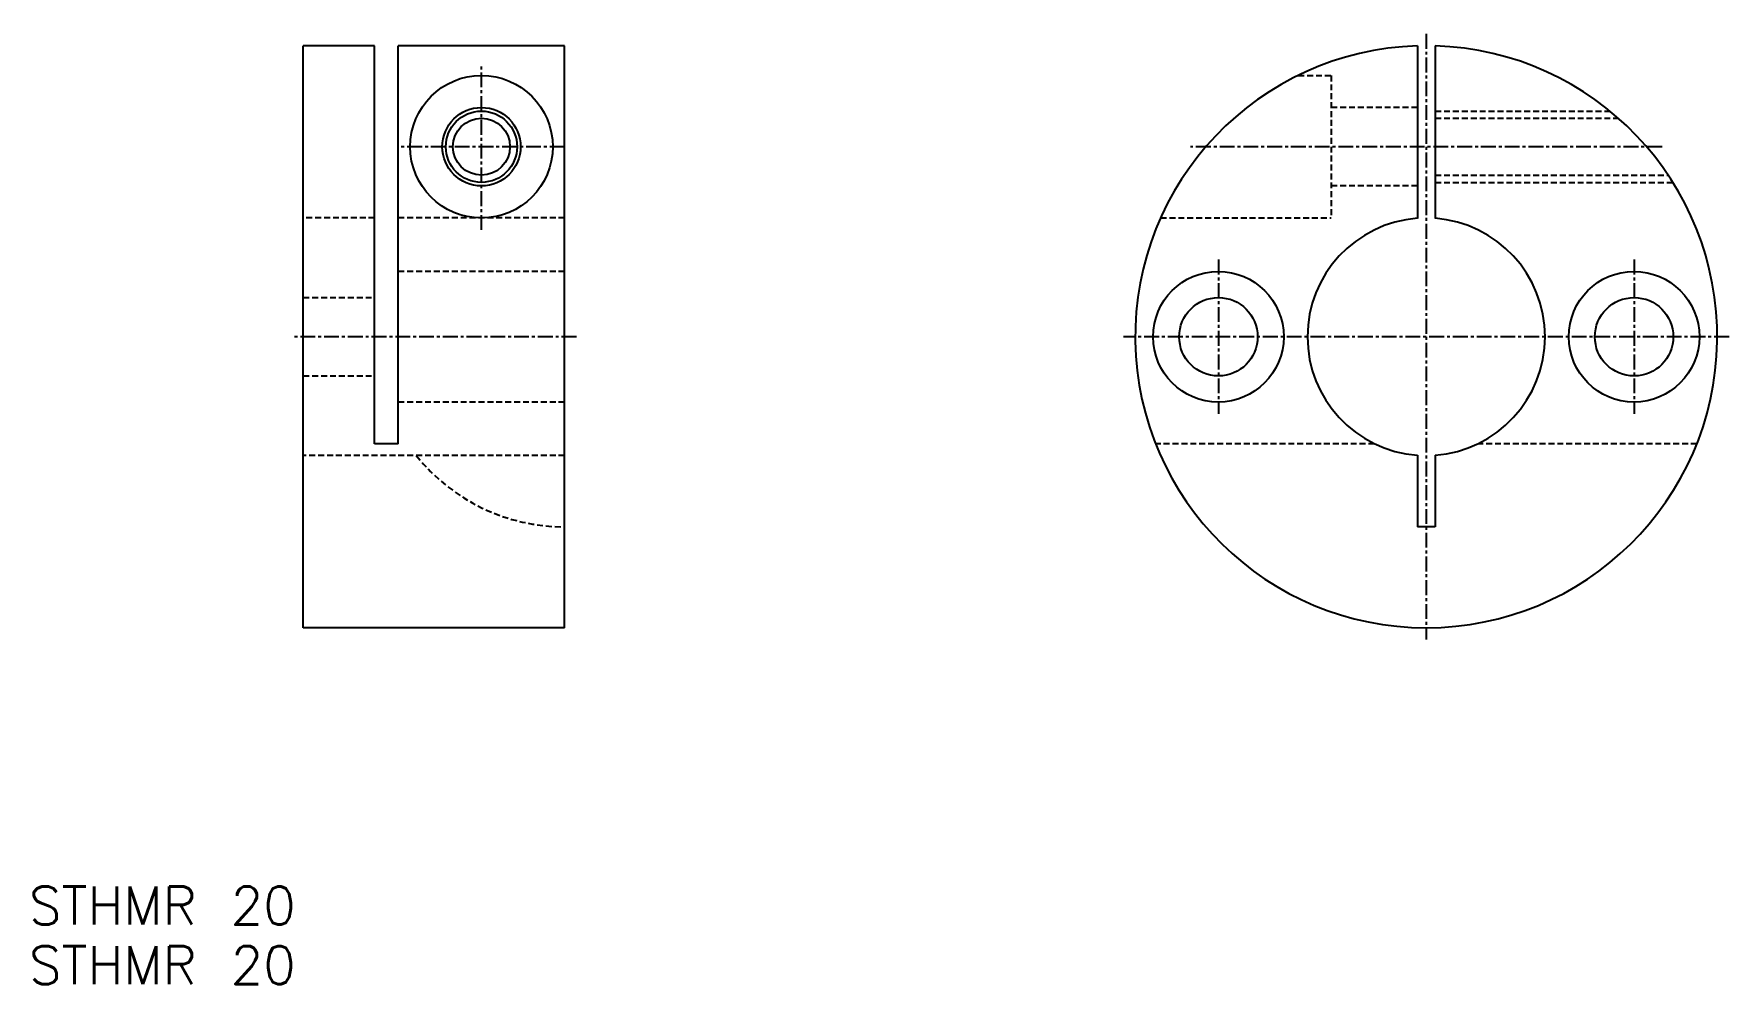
# Model space of a CAD drawing. Extents: x 105 to 248, y -167 to -87.
import ezdxf

# ---------------------------------------------------------------- set-up
doc = ezdxf.new("R2010")
doc.units = 0
doc.linetypes.add('CENTER', pattern=[2, 1.25, -0.25, 0.25, -0.25])
doc.linetypes.add('DASHED', pattern=[0.75, 0.5, -0.25])
doc.layers.get('0').update_dxf_attribs({"linetype": 'CONTINUOUS'})
doc.layers.add('CENTER', color=1, linetype='CENTER')
doc.styles.get("Standard").update_dxf_attribs({"font": 'txt.shx', "bigfont": 'bigfont.shx'})

msp = doc.modelspace()

# ---------------------------------------------------------------- linework, layer by layer
at = {"color": 7, "linetype": 'CONTINUOUS'}
for p, q in [((127.98, -137.31), (127.98, -88.31)), ((133.98, -88.31), (127.98, -88.31)), ((133.98, -121.81), (133.98, -88.31)), ((135.98, -121.81), (135.98, -88.31)), ((149.98, -88.31), (135.98, -88.31)), ((149.98, -137.31), (149.98, -88.31)), ((221.78, -88.33), (221.78, -102.84)), ((223.28, -88.33), (223.28, -102.84)), ((135.98, -121.81), (133.98, -121.81)), ((221.78, -122.79), (221.78, -128.81)), ((223.28, -122.79), (223.28, -128.81)), ((223.28, -128.81), (221.78, -128.81)), ((149.98, -137.31), (127.98, -137.31))]:
    msp.add_line(p, q, dxfattribs=at)
at = {"color": 3, "linetype": 'DASHED'}
for p, q in [((211.75, -90.81), (214.53, -90.81)), ((214.53, -90.81), (214.53, -102.81)), ((221.78, -93.51), (214.53, -93.51)), ((223.28, -93.81), (238, -93.81)), ((223.28, -94.41), (238.71, -94.41)), ((223.28, -99.21), (242.91, -99.21)), ((223.28, -99.81), (243.3, -99.81)), ((221.78, -100.11), (214.53, -100.11)), ((133.98, -102.81), (127.98, -102.81)), ((149.98, -102.81), (135.98, -102.81)), ((200.16, -102.81), (214.53, -102.81)), ((149.98, -107.31), (135.98, -107.31)), ((127.98, -109.51), (133.98, -109.51)), ((127.98, -116.11), (133.98, -116.11)), ((149.98, -118.31), (135.98, -118.31)), ((218.17, -121.81), (199.74, -121.81)), ((245.32, -121.81), (226.89, -121.81)), ((149.98, -122.81), (127.98, -122.81))]:
    msp.add_line(p, q, dxfattribs=at)
at = {"color": 7, "linetype": 'CONTINUOUS'}
for centre, radius in [((142.98, -96.81), 6), ((142.98, -96.81), 3.3), ((142.98, -96.81), 2.4), ((205.03, -112.81), 5.5), ((240.03, -112.81), 5.5), ((205.03, -112.81), 3.3), ((240.03, -112.81), 3.3)]:
    msp.add_circle(centre, radius, dxfattribs=at)
at = {"color": 3, "linetype": 'CONTINUOUS'}
msp.add_circle((142.98, -96.81), 3, dxfattribs=at)
at = {"color": 7, "linetype": 'CONTINUOUS'}
for radius, start, end in [(24.5, 91.7542, 88.2458), (10, 94.3012, 265.6988), (10, 274.3012, 85.6988)]:
    msp.add_arc((222.53, -112.81), radius, start, end, dxfattribs=at)
at = {"color": 3, "linetype": 'DASHED'}
msp.add_arc((149.98, -112.81), 16, 218.6822, 270, dxfattribs=at)
at = {"layer": 'CENTER', "color": 1, "linetype": 'CENTER'}
for p, q in [((222.53, -87.31), (222.53, -138.31)), ((142.98, -103.81), (142.98, -89.81)), ((149.98, -96.81), (135.98, -96.81)), ((242.39, -96.81), (202.67, -96.81)), ((205.03, -106.31), (205.03, -119.31)), ((240.03, -106.31), (240.03, -119.31)), ((150.98, -112.81), (126.98, -112.81)), ((248.03, -112.81), (197.03, -112.81))]:
    msp.add_line(p, q, dxfattribs=at)

# ---------------------------------------------------------------- texts
at = {"color": 7, "linetype": 'CONTINUOUS'}
for p in [(104.88, -162.3), (104.88, -167.31)]:
    msp.add_text('STHMR 20', height=3.2, dxfattribs=at).set_placement(p)

doc.saveas('drawing.dxf')
